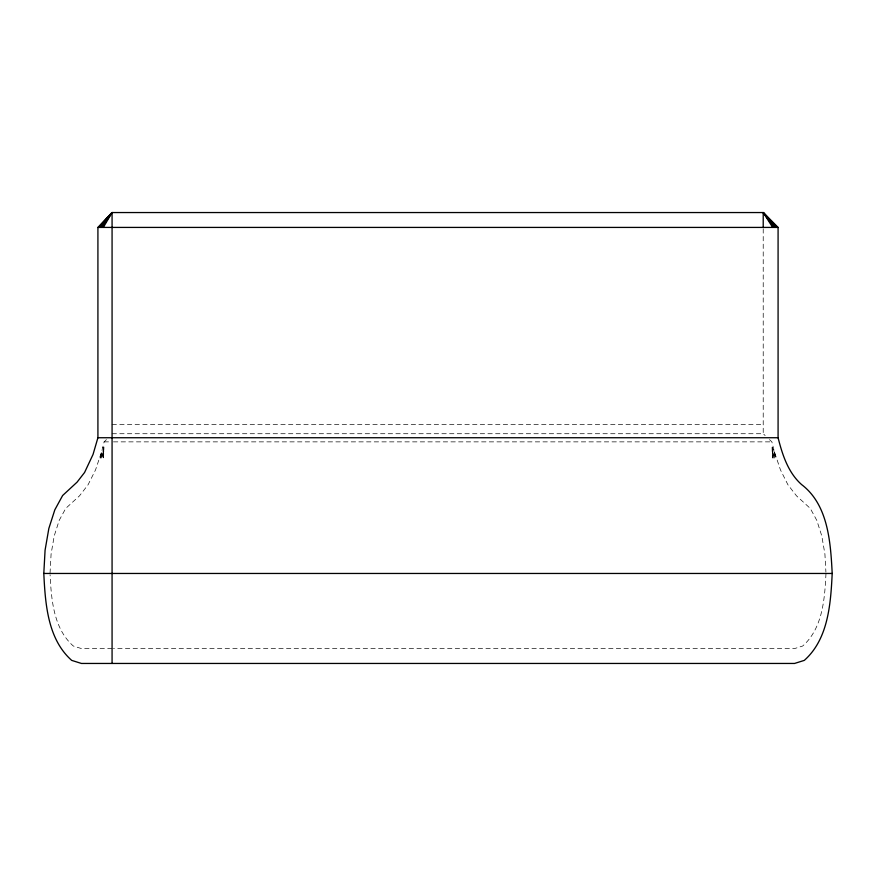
<?xml version="1.0" encoding="UTF-8"?>
<svg xmlns="http://www.w3.org/2000/svg" width="876" height="876" viewBox="0 0 876 876"><rect width="100%" height="100%" fill="white"/><g stroke="black" fill="none" stroke-linecap="round" stroke-linejoin="round"><path stroke-width="0.66" stroke-dasharray="4.38 3.29" d="M101.474 458.049L101.66 451.655L104.134 441.865L106.784 439.27M103.806 451.655L103.324 447.297L103.565 458.049L103.959 447.045L102.7 447.559L103.565 458.049L101.66 451.655L95.55 469.854L88.06 484.789L79.475 495.871L65.733 508.398L59.218 520.333L54.224 535.893L51.093 554.015L50.02 573.462M825.98 573.462C824.732 598.604 822.816 628.18 802.69 646.017L794.565 648.579L113.442 648.579M772.194 451.655L772.041 447.045L773.3 447.559L772.435 458.049L772.676 447.297L772.435 458.049L774.34 451.655L771.865 441.865L768.986 439.15M773.541 458.049L774.34 451.655L780.45 469.854L787.94 484.789L796.525 495.871L810.267 508.398L816.782 520.333L821.776 535.893L824.907 554.015L825.915 572.159M100.663 458.049L101.66 451.655L102.459 458.049M100.094 458.049L101.66 451.655M112.073 424.389L763.215 424.389M112.073 433.719L763.215 433.719L765.142 435.536M104.134 441.865L110.748 441.865M113.442 441.865L771.865 441.865M112.073 648.579L81.435 648.579L73.31 646.017C53.513 628.508 51.334 599.512 50.085 574.755M774.526 458.049L774.34 451.655L775.906 458.049M774.34 451.655L775.337 458.049M763.215 228.789L763.215 433.719"/><path stroke-width="1.31" d="M43.8 573.462L45.081 550.172L48.848 528.458L54.827 509.821L62.623 495.52L77.077 482.15L84.578 472.482L93.042 454.436L97.915 437.737L97.915 227.421L112.073 212.55L763.215 212.55L778.085 227.421L778.085 437.737C782.367 454.644 788.115 472.635 801.584 484.559C828.346 504.894 830.579 542.529 832.2 573.462C830.7 603.586 828.411 639.009 804.299 660.384L794.565 663.45L81.435 663.45L71.701 660.384C47.589 639.009 45.3 603.586 43.8 573.462L832.2 573.462M103.313 227.421L112.073 212.55L112.073 663.45M101.736 227.421L112.073 212.55L98.342 227.421M100.313 227.421L112.073 212.55L99.163 227.421M97.915 227.421L778.085 227.421M97.915 437.737L778.085 437.737M777.658 227.421L763.215 212.55L763.215 227.421M776.837 227.421L763.215 212.55L772.687 227.421M775.687 227.421L763.215 212.55L774.264 227.421"/></g></svg>
